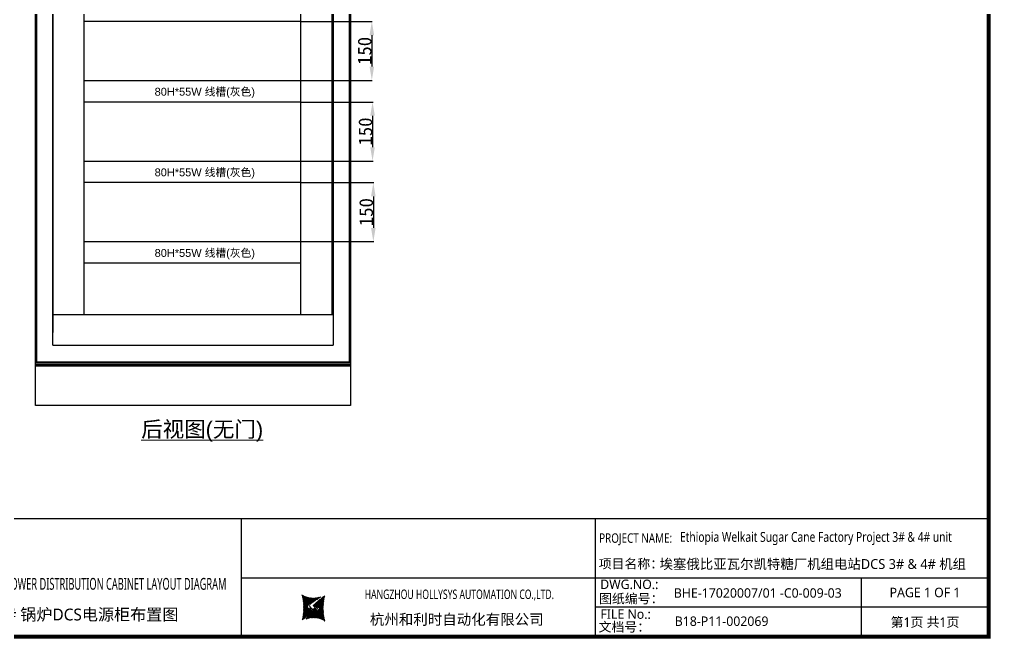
# Model space of a CAD drawing. Extents: x 81437 to 204847, y -54769 to -29444.
# Drawn here: x 93069 to 95537, y -50107 to -48533 of the extents above; entities that cross this region are included whole.
import ezdxf
from ezdxf.enums import TextEntityAlignment as Align
from ezdxf.lldxf.tags import DXFTag

# ---------------------------------------------------------------- set-up
doc = ezdxf.new("R2010")
doc.units = 0
doc.header["$LTSCALE"] = 100
doc.header["$MEASUREMENT"] = 0
for name, color, linetype in [('CABINET', 7, 'Continuous'), ('t', 1, 'Continuous'), ('TEXT', 7, 'Continuous'), ('标准图框及表格', 7, 'Continuous')]:
    doc.layers.add(name, color=color, linetype=linetype)
doc.styles.add('HZ', font='arial.ttf', dxfattribs={"width": 0.7})
doc.styles.get("Standard").update_dxf_attribs({"font": ''})
doc.styles.add('微软雅黑', font='')
doc.styles.get('Standard').set_extended_font_data('SimSun')
doc.styles.get('微软雅黑').set_extended_font_data('Microsoft YaHei')
tags = doc.linetypes.add('CENTER', pattern=[2, 1.25, -0.25, 0.25, -0.25]).pattern_tags.tags
tags[10:11] = [DXFTag(74, 4), DXFTag(75, 0), DXFTag(340, '0'), DXFTag(46, 1.0), DXFTag(50, 0.0), DXFTag(44, 0.0), DXFTag(45, 0.0)]
tags[8:9] = [DXFTag(74, 4), DXFTag(75, 0), DXFTag(340, '0'), DXFTag(46, 1.0), DXFTag(50, 0.0), DXFTag(44, 0.0), DXFTag(45, 0.0)]
tags[6:7] = [DXFTag(74, 4), DXFTag(75, 0), DXFTag(340, '0'), DXFTag(46, 1.0), DXFTag(50, 0.0), DXFTag(44, 0.0), DXFTag(45, 0.0)]
tags[4:5] = [DXFTag(74, 4), DXFTag(75, 0), DXFTag(340, '0'), DXFTag(46, 1.0), DXFTag(50, 0.0), DXFTag(44, 0.0), DXFTag(45, 0.0)]
tags = doc.linetypes.add('HIDDEN', pattern=[0.375, 0.25, -0.125]).pattern_tags.tags
tags[6:7] = [DXFTag(74, 4), DXFTag(75, 0), DXFTag(340, '0'), DXFTag(46, 1.0), DXFTag(50, 0.0), DXFTag(44, 0.0), DXFTag(45, 0.0)]
tags[4:5] = [DXFTag(74, 4), DXFTag(75, 0), DXFTag(340, '0'), DXFTag(46, 1.0), DXFTag(50, 0.0), DXFTag(44, 0.0), DXFTag(45, 0.0)]
doc.dimstyles.new('ISO-25', dxfattribs={"dimtxt": 35, "dimasz": 35, "dimexe": 1.25, "dimexo": 0.625, "dimtad": 1, "dimtoh": 1, "dimdec": 0, "dimtxsty": 'Standard', "dimcen": 2.5, "dimadec": 0, "dimazin": 0, "dimtfac": 1, "dimtdec": 0, "dimtmove": 0, "dimatfit": 3, "dimfxl": 1, "dimarcsym": 0})
pattern_1 = [(45, (-6.162819773475348, -58.86246267448996), (-0.736262898216564, 0.7362628982165641), [])]

# ---------------------------------------------------------------- blocks, each defined once
blk = doc.blocks.new('*D131')
at = {"color": 0, "lineweight": -2, "transparency": 16777216}
for p, q in [((93784.2327080948, -48537.89568052804), (93965.914748528, -48537.89568052804)), ((93964.664748528, -48572.89568052804), (93964.664748528, -48652.89568052804)), ((93784.2327080948, -48687.89568052804), (93965.914748528, -48687.89568052804))]:
    blk.add_line(p, q, dxfattribs=at)
at = {"color": 0, "transparency": 16777216}
for points in [[(93958.83141519467, -48572.89568052804), (93970.49808186133, -48572.89568052804), (93964.664748528, -48537.89568052804)], [(93958.83141519467, -48652.89568052804), (93970.49808186133, -48652.89568052804), (93964.664748528, -48687.89568052804)]]:
    blk.add_solid(points, dxfattribs=at)
at = {"layer": 'Defpoints', "color": 0, "transparency": 16777216}
for p in [(93783.6077080948, -48537.89568052804, 63738.875), (93783.6077080948, -48687.89568052804, 63738.875), (93964.664748528, -48687.89568052804)]:
    blk.add_point(p, dxfattribs=at)
at = {"color": 0, "transparency": 16777216, "insert": (93946.53974852797, -48612.89568052806), "char_height": 35, "attachment_point": 5, "rotation": 90}
blk.add_mtext('150', dxfattribs=at)
blk = doc.blocks.new('*D132')
at = {"color": 0, "lineweight": -2, "transparency": 16777216}
for p, q in [((93784.2327080948, -48742.89568052804), (93967.77985538596, -48742.89568052804)), ((93966.52985538596, -48777.89568052804), (93966.52985538596, -48857.89568052804)), ((93784.2327080948, -48892.89568052804), (93967.77985538596, -48892.89568052804))]:
    blk.add_line(p, q, dxfattribs=at)
at = {"color": 0, "transparency": 16777216}
for points in [[(93960.69652205263, -48777.89568052804), (93972.36318871929, -48777.89568052804), (93966.52985538596, -48742.89568052804)], [(93960.69652205263, -48857.89568052804), (93972.36318871929, -48857.89568052804), (93966.52985538596, -48892.89568052804)]]:
    blk.add_solid(points, dxfattribs=at)
at = {"layer": 'Defpoints', "color": 0, "transparency": 16777216}
for p in [(93783.6077080948, -48742.89568052804, 63738.875), (93783.6077080948, -48892.89568052804, 63738.875), (93966.52985538596, -48892.89568052804)]:
    blk.add_point(p, dxfattribs=at)
at = {"color": 0, "transparency": 16777216, "insert": (93948.40485538593, -48817.89568052806), "char_height": 35, "attachment_point": 5, "rotation": 90}
blk.add_mtext('150', dxfattribs=at)
blk = doc.blocks.new('*D133')
at = {"color": 0, "lineweight": -2, "transparency": 16777216}
for p, q in [((93784.2327080948, -48947.89568052804), (93969.7569056615, -48947.89568052804)), ((93968.5069056615, -48982.89568052804), (93968.5069056615, -49062.89568052804)), ((93784.2327080948, -49097.89568052804), (93969.7569056615, -49097.89568052804))]:
    blk.add_line(p, q, dxfattribs=at)
at = {"color": 0, "transparency": 16777216}
for points in [[(93962.67357232817, -48982.89568052804), (93974.34023899483, -48982.89568052804), (93968.5069056615, -48947.89568052804)], [(93962.67357232817, -49062.89568052804), (93974.34023899483, -49062.89568052804), (93968.5069056615, -49097.89568052804)]]:
    blk.add_solid(points, dxfattribs=at)
at = {"layer": 'Defpoints', "color": 0, "transparency": 16777216}
for p in [(93783.6077080948, -48947.89568052804, 63738.875), (93783.6077080948, -49097.89568052804, 63738.875), (93968.5069056615, -49097.89568052804)]:
    blk.add_point(p, dxfattribs=at)
at = {"color": 0, "transparency": 16777216, "insert": (93950.38190566147, -49022.89568052806), "char_height": 35, "attachment_point": 5, "rotation": 90}
blk.add_mtext('150', dxfattribs=at)
blk = doc.blocks.new('图框')
at = {"layer": '标准图框及表格'}
h = blk.add_hatch(dxfattribs=at)
h.set_pattern_fill('ANSI31', color=5, scale=8.329863809039892, style=0)
h.set_pattern_definition(pattern_1)
edge = h.paths.add_edge_path()
edge.add_arc((2393.094436262916, -3057.016314091056), 55.18534773488954, 238.1092081981581, 291.6531626184834)
edge.add_line((2413.457117633552, -3108.307481089123), (2382.362679957259, -3129.105284474292))
edge.add_arc((2232.744557938924, -3137.191253253037), 135.3602868968974, 346.3915348661821, 374.2500326978034)
edge.add_line((2364.304773850054, -3169.039594784347), (2391.343418124445, -3146.7148906974))
edge.add_line((2385.17637942767, -3139.143911424919), (2389.981166822123, -3139.761302572286))
edge.add_spline(control_points=[(2391.307199095063, -3146.750097628447), (2392.196661605914, -3145.885543305817), (2393.808172678844, -3144.319160410171), (2393.706362376579, -3140.114756849009), (2391.263680388605, -3139.875266105763), (2389.959101290711, -3139.747359722689)], knot_values=[0, 0, 0, 0, 6.844331067525468, 12.40042740766005, 18.76924275352248, 18.76924275352248, 18.76924275352248, 18.76924275352248], weights=[1, 1, 1, 1, 1, 1], degree=3, periodic=0)
edge.add_spline(control_points=[(2382.352543285211, -3129.127895979397), (2381.626555155563, -3129.73152025812), (2380.315378592357, -3130.821700626719), (2379.381276507607, -3132.24510027398), (2378.964379386169, -3132.880374753903)], knot_values=[0, 0, 0, 0, 5.253673658024614, 9.488438564008057, 9.488438564008057, 9.488438564008057, 9.488438564008057], weights=[1, 1, 1, 1, 1], degree=3, periodic=0)
edge.add_spline(control_points=[(2380.109845815059, -3131.144179531064), (2379.558651433159, -3131.767985770505), (2378.469607692277, -3133.249177120419), (2378.75000888206, -3136.59141356358), (2381.696031569307, -3138.758015293683), (2384.022624161043, -3139.007997601494), (2385.15175362843, -3139.129317677358)], knot_values=[10.66597461496156, 10.66597461496156, 10.66597461496156, 10.66597461496156, 18.97770399508879, 28.89455822145742, 41.119553648298, 52.64692538081317, 52.64692538081317, 52.64692538081317, 52.64692538081317], weights=[1, 1, 1, 1, 1, 1, 1], degree=3, periodic=0)
h = blk.add_hatch(dxfattribs=at)
h.set_pattern_fill('ANSI31', color=3, scale=8.329863809039892, style=0)
h.set_pattern_definition(pattern_1)
edge = h.paths.add_edge_path()
edge.add_line((2396.306912351669, -3134.638821765021), (2401.543221691929, -3135.303048767099))
edge.add_spline(control_points=[(2394.881673431148, -3127.632408877759), (2393.992210920092, -3128.496963200258), (2392.380699847337, -3130.063346096064), (2392.482510149457, -3134.26774965708), (2394.925192137576, -3134.507240400384), (2396.229771235499, -3134.635146783385)], knot_values=[0, 0, 0, 0, 6.844331067526932, 12.40042740766158, 18.76924275352342, 18.76924275352342, 18.76924275352342, 18.76924275352342], weights=[1, 1, 1, 1, 1, 1], degree=3, periodic=0)
edge.add_line((2421.884098676157, -3105.342911721815), (2394.845454401773, -3127.667615808762))
edge.add_spline(control_points=[(2406.462349776273, -3142.781070641064), (2406.85282482484, -3142.285248106444), (2407.700959278394, -3140.915136680455), (2407.438863643569, -3137.791092942495), (2404.4928409567, -3135.624491212552), (2402.166248364556, -3135.374508904741), (2401.037118897577, -3135.253188828716)], knot_values=[12.65408913243743, 12.65408913243743, 12.65408913243743, 12.65408913243743, 18.97770399508879, 28.89455822145742, 41.119553648298, 52.64692538081317, 52.64692538081317, 52.64692538081317, 52.64692538081317], weights=[1, 1, 1, 1, 1, 1, 1], degree=3, periodic=0)
edge.add_line((2405.463463917236, -3143.838156073773), (2406.618423075823, -3142.594514654259))
edge.add_line((2403.858524028219, -3145.261600863971), (2405.463463917236, -3143.838156073904))
edge.add_line((2372.73175489228, -3166.075025417009), (2403.826192568573, -3145.277222031841))
edge.add_arc((2393.094436262916, -3217.366192415033), 55.18534773488965, 58.10920819815809, 111.6531626184834)
edge.add_arc((2553.444314586908, -3137.191253253037), 135.360286896897, 166.3915348661823, 194.2500326978024)
at = {"color": 7}
for p, q in [((2209.47921527367, -2910.443887418679), (2209.47921527367, -3210.443887418679)), ((3109.47921527367, -2910.443887418679), (3109.47921527367, -3210.443887418679)), ((2209.47921527367, -3060.443887418679), (3109.47921527367, -3060.443887418679)), ((3109.47921527367, -3060.443887418679), (4109.47921527367, -3060.443887418679)), ((3785.62275226965, -3060.443887418679), (3785.62275226965, -3210.443887418679)), ((4109.47921527367, -3135.443887418679), (3109.47921527367, -3135.443887418679))]:
    blk.add_line(p, q, dxfattribs=at)
at = {"color": 7, "const_width": 3}
blk.add_lwpolyline([(4109.47921527367, -2910.443887418679), (-6.162819773475348, -2910.443887418679)], dxfattribs=at)
at = {"layer": 't', "color": 7, "const_width": 9.61519705431492}
blk.add_lwpolyline([(4109.47921527367, -3210.443887418679), (4109.47921527367, -58.86246267448996), (-6.162819773475348, -58.86246267448996), (-6.162819773475348, -3210.443887418679)], close=True, dxfattribs=at)
at = {"color": 7, "linetype": 'CENTER', "style": '微软雅黑'}
for s, height, p in [('项目名称：', 24, (3118.237888517288, -3036.94681899895)), ('图纸编号：', 24, (3119.058468482224, -3125.527001057468)), ('杭州和利时自动化有限公司', 27, (2536.38633266712, -3179.976961063531)), ('文档号：', 24, (3117.869572934458, -3197.591179766443))]:
    blk.add_text(s, height=height, dxfattribs=at).set_placement(p)
at = {"color": 7, "style": '微软雅黑', "flags": 8}
for tag, p, height in [('DWG.NAME:', (1375.473639447489, -2969.2419877869), 25), ('DWG.NO.:', (3122.023352488108, -3089.264933317976), 24), ('图纸编号', (3309.199899152482, -3111.267140832559), 24), ('FILENO.:', (3122.509725826509, -3164.966587124836), 24), ('文档号', (3311.563545755656, -3182.994948628203), 24)]:
    blk.add_attdef(tag, p, '', height=height, dxfattribs=at)
at = {"color": 7, "style": '微软雅黑', "width": 0.8, "flags": 8}
for tag, p, height in [('PROJECTNAME:', (3119.317365890063, -2971.670387076527), 24), ('PROJECT_NAME', (3324.743137664682, -2969.191656158461), 25)]:
    blk.add_attdef(tag, p, '', height=height, dxfattribs=at)
at = {"color": 7, "style": '微软雅黑', "flags": 8}
for tag, height, width, p in [('RENLIU', 24, 0.7, (692.0254873090671, -3009.243060483925)), ('SHUFENWANG', 24, 0.7, (879.6254712981536, -3009.243060483925)), ('FANGHOU', 24, 0.7, (1063.567935676903, -3009.243060483925)), ('DANDANLI', 24, 0.7, (1243.852880445316, -3009.243060483925)), ('#10STATIONONTROLCABINETCOVER', 30, 0.6, (1771.737284051596, -3076.044837234568)), ('HANGZHOUHOLLYSYSAUTOMATIONCO.,LTD.', 24, 0.7, (2763.919484516009, -3104.577265918681))]:
    blk.add_attdef(tag, text='', height=height, dxfattribs=dict(at, width=width)).set_placement(p, align=Align.MIDDLE)
for tag, p in [('图纸名称:', (1371.649552043295, -3024.785799731683)), ('项目名称', (3272.897224152879, -3045.626842364768))]:
    blk.add_attdef(tag, text='', height=25, dxfattribs=at).set_placement(p, align=Align.BOTTOM_LEFT)
at = {"color": 7, "flags": 8}
blk.add_attdef('A', text='', height=23, dxfattribs=at).set_placement((53.73638948711596, -3033.744016823508), align=Align.MIDDLE)
at = {"color": 7, "style": '微软雅黑', "flags": 8}
for tag, height, p in [('设计时间', 23, (207.7030023673433, -3033.744016823508)), ('刘仁', 23, (692.0254873090671, -3061.050838701933)), ('王姝芬', 23, (879.6254712981536, -3061.050838701933)), ('侯方', 23, (1063.567935676903, -3061.050838701933)), ('李丹丹', 23, (1243.852880445316, -3061.050838701933)), ('PAGEXOFX', 24, (3947.55098377166, -3097.943887418679)), ('REV.', 24, (53.21983990701119, -3121.911417548025)), ('DATE', 24, (202.7449719716897, -3121.911417548025)), ('DESCRIPTION', 24, (445.5564698352027, -3121.911417548025)), ('PREPARED', 24, (692.0254873090671, -3121.911417548025)), ('CHECKED', 24, (879.625471298139, -3121.911417548025)), ('SIGNED', 24, (1063.567935676889, -3121.911417548025)), ('APPROVED', 24, (1243.852880445316, -3121.911417548025)), ('图纸名称', 30, (1771.737284051596, -3153.557526718527)), ('第几页共几页', 24, (3947.55098377166, -3172.943887418679))]:
    blk.add_attdef(tag, text='', height=height, dxfattribs=at).set_placement(p, align=Align.MIDDLE)
at = {"layer": '标准图框及表格', "color": 5, "style": 'HZ'}
for s, p in [('pgqh', (2367.722055843864, -3118.539690870716)), ('hollilas', (2367.889081852576, -3144.830947292762))]:
    blk.add_text(s, height=5.205656721233694, dxfattribs=at).set_placement(p)
at = {"layer": '标准图框及表格', "color": 3, "style": 'HZ'}
for s, height, p in [('auto', 8.676094535389492, (2394.744307490306, -3133.062499086471)), ('hollysys', 4.338047267694746, (2396.375285240625, -3158.593924068552))]:
    blk.add_text(s, height=height, dxfattribs=at).set_placement(p)

msp = doc.modelspace()

# ---------------------------------------------------------------- linework, layer by layer
at = {"color": 7}
for p, q in [((93110.10770809474, -49514.37730387558), (93110.10770809474, -47404.3773367662)), ((93110.10770809474, -49514.37730387558), (93110.10770809474, -47404.3773367662)), ((93910.1076987197, -47404.3773367662), (93910.1076987197, -49514.37730387558)), ((93910.1076987197, -47404.3773367662), (93910.1076987197, -49514.37730387558)), ((93153.60770809474, -49360.87730551619), (93153.60770809474, -47447.8773367662)), ((93153.60770809474, -47528.3773367662), (93153.60770809474, -49328.6795339078)), ((93866.6076987197, -47525.87730387558), (93866.6076987197, -49360.87730551619)), ((93153.60770809474, -49283.37729940002), (93866.6076987197, -49283.37729940002)), ((93910.1076987197, -49404.37730387558), (93110.10770809474, -49404.37730387558)), ((93910.1076987197, -49409.37730387558), (93110.10770809474, -49409.37730387558)), ((93910.1076987197, -49410.37730387558), (93110.10770809474, -49410.37730387558)), ((93910.1076987197, -49411.37730387558), (93110.10770809474, -49411.37730387558)), ((93910.1076987197, -49412.37730387558), (93110.10770809474, -49412.37730387558)), ((93910.1076987197, -49413.37730387558), (93110.10770809474, -49413.37730387558)), ((93910.1076987197, -49414.37730387558), (93110.10770809474, -49414.37730387558)), ((93111.60770340728, -49404.37730387558), (93908.60770340728, -49404.37730387558)), ((93910.1076987197, -49514.37730387558), (93110.10770809474, -49514.37730387558))]:
    msp.add_line(p, q, dxfattribs=at)
at = {"color": 7, "linetype": 'HIDDEN'}
for p, q in [((93113.3077080947, -49404.37730387558), (93113.3077080947, -47404.3773367662)), ((93113.3077080947, -49404.37730387558), (93113.3077080947, -47404.3773367662)), ((93906.90769871975, -47404.3773367662), (93906.90769871975, -49404.37730387558)), ((93906.90769871975, -47404.3773367662), (93906.90769871975, -49404.37730387558))]:
    msp.add_line(p, q, dxfattribs=at)
for points in [[(93153.60770809474, -49283.37729940355), (93233.60770809474, -49283.37729940334), (93233.60770809474, -47482.87733512559), (93153.60770809474, -47482.87733512559)], [(93783.60770809474, -49283.37729940259), (93863.60770809474, -49283.37729940259), (93863.60770809474, -47482.87733512559), (93783.60770809474, -47482.87733512559)]]:
    msp.add_lwpolyline(points, close=True)
at = {"elevation": 63738.875}
for points in [[(93233.60770809477, -48482.89568052802), (93783.60770809477, -48482.89568052802), (93783.60770809477, -48537.89568052802), (93233.60770809477, -48537.89568052802)], [(93233.60770809477, -48687.89568052802), (93783.60770809477, -48687.89568052802), (93783.60770809477, -48742.89568052802), (93233.60770809477, -48742.89568052802)], [(93233.60770809477, -48892.89568052802), (93783.60770809477, -48892.89568052802), (93783.60770809477, -48947.89568052802), (93233.60770809477, -48947.89568052802)], [(93233.60770809469, -49097.89568052802), (93783.60770809469, -49097.89568052802), (93783.60770809469, -49152.89568052802), (93233.60770809469, -49152.89568052802)]]:
    msp.add_lwpolyline(points, close=True, dxfattribs=at)
at = {"layer": 'CABINET'}
msp.add_line((93153.60770809474, -49360.87730551619), (93866.6076987197, -49360.87730551619), dxfattribs=at)

# ---------------------------------------------------------------- block references
at = {"color": 1}
ref = msp.add_blockref('图框', (91423.18060398349, -46892.12070556273), dxfattribs=at)
ref.add_attrib('PROJECTNAME:', 'PROJECT NAME:', (94542.49796987356, -49863.79109263926), dxfattribs={"color": 7, "height": 24, "style": '微软雅黑', "width": 0.8000000000000002})
ref.add_attrib('FILENO.:', 'FILE No.:', (94545.69032981, -50057.08729268757), dxfattribs={"color": 7, "height": 24, "style": '微软雅黑'})
ref.add_attrib('DWG.NO.:', 'DWG.NO.:', (94545.2039564716, -49981.3856388807), dxfattribs={"color": 7, "height": 24, "style": '微软雅黑'})
ref.add_attrib('PAGEXOFX', 'PAGE 1 OF 1', dxfattribs={"color": 7, "height": 24, "style": '微软雅黑', "flags": 8}).set_placement((95370.73158775514, -49990.06459298141), align=Align.MIDDLE)
ref.add_attrib('PROJECT_NAME', 'Ethiopia Welkait Sugar Cane Factory Project 3# & 4# unit', (94747.92374164818, -49861.31236172119), dxfattribs={"color": 7, "height": 25, "style": '微软雅黑', "width": 0.8})
ref.add_attrib('项目名称', '埃塞俄比亚瓦尔凯特糖厂机组电站DCS 3# & 4# 机组', dxfattribs={"color": 7, "height": 25, "style": '微软雅黑'}).set_placement((94696.07782813637, -49937.7475479275), align=Align.BOTTOM_LEFT)
ref.add_attrib('HANGZHOUHOLLYSYSAUTOMATIONCO.,LTD.', 'HANGZHOU HOLLYSYS AUTOMATION CO.,LTD.', dxfattribs={"color": 7, "height": 24, "style": '微软雅黑', "width": 0.6999999999999998}).set_placement((94187.1000884995, -49996.69797148142), align=Align.MIDDLE)
ref.add_attrib('#10STATIONONTROLCABINETCOVER', '3# & 4#  BOILER DCS POWER DISTRIBUTION CABINET LAYOUT DIAGRAM', dxfattribs={"color": 7, "height": 30, "style": '微软雅黑', "width": 0.6, "flags": 8}).set_placement((93194.9178880351, -49968.1655427973), align=Align.MIDDLE)
ref.add_attrib('图纸名称', '3# & 4# 锅炉DCS电源柜布置图', dxfattribs={"color": 7, "height": 30, "style": '微软雅黑', "flags": 8}).set_placement((93194.9178880351, -50045.67823228126), align=Align.MIDDLE)
ref.add_attrib('文档号', 'B18-P11-002069', (94734.74414973916, -50075.11565419094), dxfattribs={"color": 7, "height": 24, "style": '微软雅黑', "flags": 8})
ref.add_attrib('图纸编号', 'BHE-17020007/01 -C0-009-03', (94732.38050313597, -50003.38784639529), dxfattribs={"color": 7, "height": 24, "style": '微软雅黑', "flags": 8})
ref.add_attrib('第几页共几页', '第1页 共1页', dxfattribs={"color": 7, "height": 24, "style": '微软雅黑', "flags": 8}).set_placement((95370.73158775514, -50065.06459298141), align=Align.MIDDLE)

# ---------------------------------------------------------------- texts
at = {"lineweight": 0, "style": 'HZ'}
for p in [(93412.52054618536, -48726.68770258698), (93412.52054618536, -48931.68770258698), (93412.52054618536, -49136.68770258698)]:
    msp.add_text('80H*55W 线槽(灰色)', height=20, dxfattribs=at).set_placement(p)
at = {"layer": 'TEXT', "color": 7, "lineweight": 0, "style": 'HZ'}
msp.add_text('%%U后视图(无门)', height=40, dxfattribs=at).set_placement((93533.55978522681, -49594.95642076157), align=Align.CENTER)

# ---------------------------------------------------------------- dimensions: what is measured, and where the dimension line sits
at = {"color": 3}
for base, p1, p2, picture, middle in [((93964.664748528, -48687.89568052804), (93783.60770809477, -48537.89568052802, 63738.875), (93783.60770809477, -48687.89568052802, 63738.875), '*D131', (93946.53974852797, -48612.89568052806)), ((93966.52985538596, -48892.89568052804), (93783.60770809477, -48742.89568052802, 63738.875), (93783.60770809477, -48892.89568052802, 63738.875), '*D132', (93948.40485538593, -48817.89568052806)), ((93968.5069056615, -49097.89568052804), (93783.60770809477, -48947.89568052802, 63738.875), (93783.60770809477, -49097.89568052802, 63738.875), '*D133', (93950.38190566147, -49022.89568052806))]:
    dim = msp.add_linear_dim(base=base, p1=p1, p2=p2, angle=90, dimstyle='ISO-25', dxfattribs=at)
    dim.commit()
    dim.dimension.update_dxf_attribs({"geometry": picture, "text_midpoint": middle})

doc.saveas('drawing.dxf')
